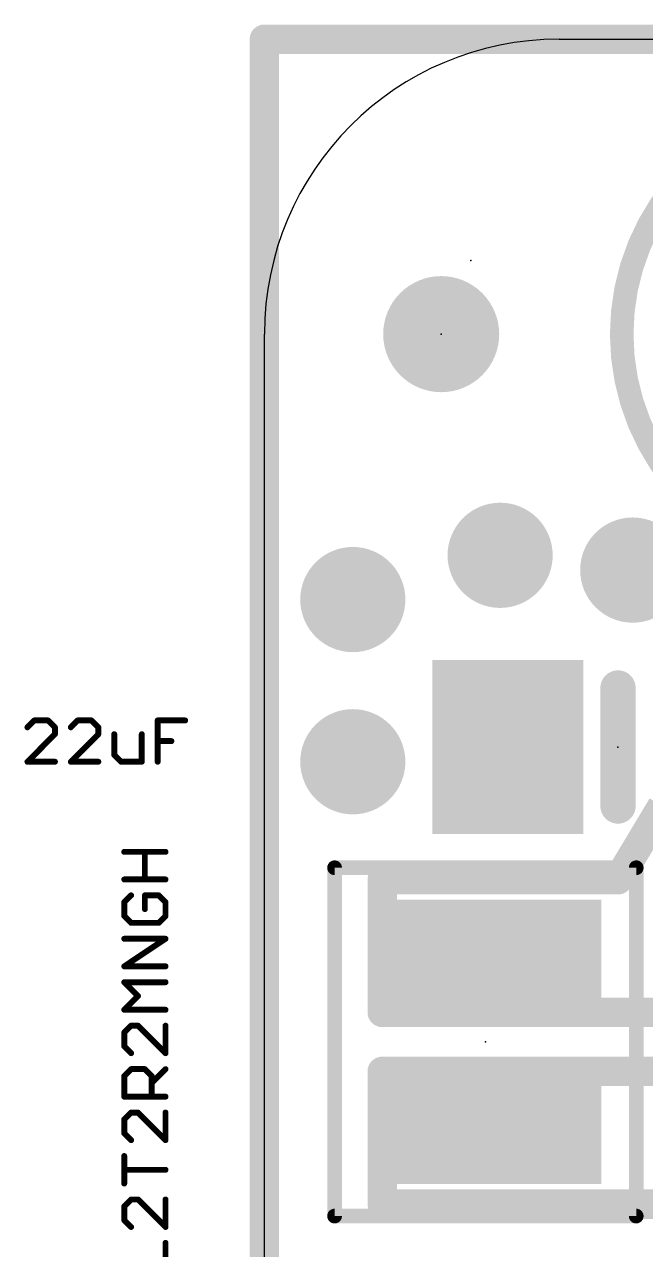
# Model space of a CAD drawing. Extents: x -2.1 to 12.3, y -0.9 to 15.4.
# Drawn here: x -2.07 to 3.29, y 4.82 to 15.37 of the extents above; entities that cross this region are included whole.
import ezdxf

# ---------------------------------------------------------------- set-up
doc = ezdxf.new("R2010")
doc.units = 0
for name, color, linetype in [('1', 12, 'CONTINUOUS'), ('16', 132, 'CONTINUOUS'), ('18', 110, 'CONTINUOUS'), ('20', 53, 'CONTINUOUS'), ('21', 40, 'CONTINUOUS'), ('23', 53, 'CONTINUOUS'), ('24', 53, 'CONTINUOUS'), ('27', 253, 'CONTINUOUS')]:
    doc.layers.add(name, color=color, linetype=linetype)

# ---------------------------------------------------------------- blocks, each defined once
blk = doc.blocks.new('RECT')
blk.add_solid([(-0.5, -0.5), (0.5, -0.5), (-0.5, 0.5), (0.5, 0.5)])
blk = doc.blocks.new('PIE')
at = {"const_width": 0.5}
blk.add_lwpolyline([(0, -0.25, 1), (0, 0.25, 1), (0, -0.25)], format="xyb", dxfattribs=at)
blk = doc.blocks.new('ROUNDV')
at = {"const_width": 0.5}
blk.add_lwpolyline([(0, -0.25, 1), (0, 0.25, 1), (0, -0.25)], format="xyb", dxfattribs=at)

msp = doc.modelspace()

# ---------------------------------------------------------------- linework, layer by layer
at = {"layer": '1', "const_width": 0.254}
for points in [[(0, 0), (0, 15.24)], [(0, 15.24), (10.16, 15.24)], [(3.429, 8.636), (3.048, 8.001)], [(1.016, 8.001), (1.016, 6.858)], [(3.048, 8.001), (1.016, 8.001)], [(1.016, 6.858), (4.699, 6.858)], [(1.016, 6.35), (4.445, 6.35)], [(1.016, 5.207), (1.016, 6.35)], [(4.572, 5.207), (1.016, 5.207)]]:
    msp.add_lwpolyline(points, dxfattribs=at)
at = {"layer": '1', "const_width": 0.127}
for points in [[(0.0635, 15.24, 1), (-0.0635, 15.24)], [(0, 15.3035, 1), (0, 15.1765)], [(1.0795, 8.001, 1), (0.9525, 8.001)], [(1.016, 8.0645, 1), (1.016, 7.9375)], [(3.048, 7.9375, 1), (3.048, 8.0645)], [(2.9935, 8.0337, 1), (3.1025, 7.9683)], [(1.016, 6.9215, 1), (1.016, 6.7945)], [(0.9525, 6.858, 1), (1.0795, 6.858)], [(1.016, 6.4135, 1), (1.016, 6.2865)], [(1.0795, 6.35, 1), (0.9525, 6.35)], [(1.016, 5.2705, 1), (1.016, 5.1435)], [(0.9525, 5.207, 1), (1.0795, 5.207)]]:
    msp.add_lwpolyline(points, format="xyb", dxfattribs=at)
at = {"layer": '16', "const_width": 0.254}
for points in [[(0, 0), (0, 15.24)], [(0, 15.24), (10.16, 15.24)]]:
    msp.add_lwpolyline(points, dxfattribs=at)
at = {"layer": '16', "const_width": 0.127}
for points in [[(0.0635, 15.24, 1), (-0.0635, 15.24)], [(0, 15.3035, 1), (0, 15.1765)]]:
    msp.add_lwpolyline(points, format="xyb", dxfattribs=at)
at = {"layer": '20'}
for p, q in [((2.54, 15.24), (7.62, 15.24)), ((0, 0), (0, 12.7))]:
    msp.add_line(p, q, dxfattribs=at)
msp.add_arc((2.54, 12.7), 2.54, 90, 180, dxfattribs=at)
at = {"layer": '21'}
for points, const_width in [([(5.08, 10.7, 1), (5.08, 14.7, 1), (5.08, 10.7)], 0.2032), ([(3.1242, 9.652, 1), (2.9718, 9.652)], 0.1524), ([(2.9718, 8.636, 1), (3.1242, 8.636)], 0.1524), ([(0.605, 8.1358, 1), (0.605, 8.0723)], 0.0635), ([(0.6367, 8.104, 1), (0.5733, 8.104)], 0.0635), ([(3.2368, 8.104, 1), (3.1732, 8.104)], 0.0635), ([(3.205, 8.0723, 1), (3.205, 8.1358)], 0.0635), ([(0.5733, 5.104, 1), (0.6367, 5.104)], 0.0635), ([(0.605, 5.1357, 1), (0.605, 5.0723)], 0.0635), ([(3.1732, 5.104, 1), (3.2368, 5.104)], 0.0635), ([(3.205, 5.0723, 1), (3.205, 5.1357)], 0.0635)]:
    msp.add_lwpolyline(points, format="xyb", dxfattribs=dict(at, const_width=const_width))
for points, const_width in [([(3.048, 8.636), (3.048, 9.652)], 0.3048), ([(0.605, 5.104), (0.605, 8.104)], 0.127), ([(0.605, 8.104), (3.205, 8.104)], 0.127), ([(3.205, 8.104), (3.205, 5.104)], 0.127), ([(3.205, 5.104), (0.605, 5.104)], 0.127)]:
    msp.add_lwpolyline(points, dxfattribs=dict(at, const_width=const_width))
at = {"layer": '23'}
for p in [(1.524, 12.7), (3.048, 9.144), (1.905, 6.604)]:
    msp.add_point(p, dxfattribs=at)
at = {"layer": '24'}
msp.add_point((1.778, 13.335), dxfattribs=at)
at = {"layer": '27', "const_width": 0.0508}
for points in [[(-1.9836, 9.3729), (-2.0429, 9.3136)], [(-1.865, 9.3729), (-1.9836, 9.3729)], [(-1.8057, 9.3136), (-1.865, 9.3729)], [(-1.6094, 9.3729), (-1.6687, 9.3136)], [(-1.4908, 9.3729), (-1.6094, 9.3729)], [(-1.4315, 9.3136), (-1.4908, 9.3729)], [(-0.9203, 9.017), (-0.9203, 9.3729)], [(-0.9203, 9.3729), (-0.683, 9.3729)], [(-1.8057, 9.2543), (-1.8057, 9.3136)], [(-1.4315, 9.2543), (-1.4315, 9.3136)], [(-2.0429, 9.017), (-1.8057, 9.2543)], [(-1.6687, 9.017), (-1.4315, 9.2543)], [(-1.2945, 9.2543), (-1.2945, 9.0763)], [(-1.0573, 9.017), (-1.0573, 9.2543)], [(-0.9203, 9.195), (-0.8017, 9.195)], [(-1.2945, 9.0763), (-1.2352, 9.017)], [(-1.8057, 9.017), (-2.0429, 9.017)], [(-1.4315, 9.017), (-1.6687, 9.017)], [(-1.2352, 9.017), (-1.0573, 9.017)], [(-1.2083, 8.2407), (-0.8524, 8.2407)], [(-1.0304, 8.0034), (-1.0304, 8.2407)], [(-0.8524, 8.0034), (-1.2083, 8.0034)], [(-1.149, 7.8665), (-1.2083, 7.8072)], [(-1.2083, 7.8072), (-1.2083, 7.6885)], [(-0.9117, 7.8665), (-1.0304, 7.8665)], [(-1.0304, 7.8665), (-1.0304, 7.7479)], [(-0.8524, 7.8072), (-0.9117, 7.8665)], [(-0.8524, 7.6885), (-0.8524, 7.8072)], [(-1.2083, 7.6885), (-1.149, 7.6292)], [(-0.9117, 7.6292), (-0.8524, 7.6885)], [(-1.149, 7.6292), (-0.9117, 7.6292)], [(-1.2083, 7.255), (-0.8524, 7.4923)], [(-0.8524, 7.4923), (-1.2083, 7.4923)], [(-0.8524, 7.255), (-1.2083, 7.255)], [(-1.0897, 6.9994), (-1.2083, 7.1181)], [(-1.2083, 7.1181), (-0.8524, 7.1181)], [(-1.2083, 6.8808), (-1.0897, 6.9994)], [(-0.8524, 6.8808), (-1.2083, 6.8808)], [(-1.149, 6.7439), (-1.2083, 6.6845)], [(-1.0897, 6.7439), (-1.149, 6.7439)], [(-0.8524, 6.5066), (-1.0897, 6.7439)], [(-0.8524, 6.7439), (-0.8524, 6.5066)], [(-1.2083, 6.6845), (-1.2083, 6.5659)], [(-1.2083, 6.5659), (-1.149, 6.5066)], [(-1.2083, 6.3103), (-1.149, 6.3697)], [(-1.2083, 6.1324), (-1.2083, 6.3103)], [(-1.149, 6.3697), (-1.0304, 6.3697)], [(-1.0304, 6.3697), (-0.971, 6.3103)], [(-0.971, 6.251), (-0.8524, 6.3697)], [(-0.971, 6.3103), (-0.971, 6.1324)], [(-0.8524, 6.1324), (-1.2083, 6.1324)], [(-1.149, 5.9955), (-1.2083, 5.9361)], [(-1.0897, 5.9955), (-1.149, 5.9955)], [(-0.8524, 5.7582), (-1.0897, 5.9955)], [(-0.8524, 5.9955), (-0.8524, 5.7582)], [(-1.2083, 5.9361), (-1.2083, 5.8175)], [(-1.2083, 5.8175), (-1.149, 5.7582)], [(-1.2083, 5.384), (-1.2083, 5.6212)], [(-0.8524, 5.5026), (-1.2083, 5.5026)], [(-1.149, 5.247), (-1.2083, 5.1877)], [(-1.2083, 5.1877), (-1.2083, 5.0691)], [(-1.0897, 5.247), (-1.149, 5.247)], [(-0.8524, 5.0098), (-1.0897, 5.247)], [(-0.8524, 5.247), (-0.8524, 5.0098)], [(-1.2083, 5.0691), (-1.149, 5.0098)], [(-0.8524, 4.6356), (-0.8524, 4.8728)]]:
    msp.add_lwpolyline(points, dxfattribs=at)
at = {"layer": '27', "const_width": 0.0254}
for points in [[(-1.9836, 9.3856, 1), (-1.9836, 9.3602)], [(-1.9746, 9.3639, 1), (-1.9926, 9.3819)], [(-1.856, 9.3819, 1), (-1.874, 9.3639)], [(-1.865, 9.3602, 1), (-1.865, 9.3856)], [(-1.6094, 9.3856, 1), (-1.6094, 9.3602)], [(-1.6004, 9.3639, 1), (-1.6184, 9.3819)], [(-1.4818, 9.3819, 1), (-1.4998, 9.3639)], [(-1.4908, 9.3602, 1), (-1.4908, 9.3856)], [(-0.9076, 9.3729, 1), (-0.933, 9.3729)], [(-0.9203, 9.3856, 1), (-0.9203, 9.3602)], [(-0.683, 9.3602, 1), (-0.683, 9.3856)], [(-2.0519, 9.3226, 1), (-2.034, 9.3046)], [(-1.793, 9.3136, 1), (-1.8184, 9.3136)], [(-1.8146, 9.3046, 1), (-1.7967, 9.3226)], [(-1.6777, 9.3226, 1), (-1.6597, 9.3046)], [(-1.4188, 9.3136, 1), (-1.4442, 9.3136)], [(-1.4404, 9.3046, 1), (-1.4225, 9.3226)], [(-1.8184, 9.2543, 1), (-1.793, 9.2543)], [(-1.7967, 9.2453, 1), (-1.8146, 9.2632)], [(-1.4442, 9.2543, 1), (-1.4188, 9.2543)], [(-1.4225, 9.2453, 1), (-1.4404, 9.2632)], [(-1.2818, 9.2543, 1), (-1.3072, 9.2543)], [(-1.0446, 9.2543, 1), (-1.0699, 9.2543)], [(-0.9203, 9.2077, 1), (-0.9203, 9.1822)], [(-0.8017, 9.1822, 1), (-0.8017, 9.2077)], [(-1.2855, 9.0853, 1), (-1.3035, 9.0673)], [(-1.3072, 9.0763, 1), (-1.2818, 9.0763)], [(-2.0429, 9.0297, 1), (-2.0429, 9.0043)], [(-2.0519, 9.026, 1), (-2.034, 9.008)], [(-1.8057, 9.0043, 1), (-1.8057, 9.0297)], [(-1.6687, 9.0297, 1), (-1.6687, 9.0043)], [(-1.6777, 9.026, 1), (-1.6597, 9.008)], [(-1.4315, 9.0043, 1), (-1.4315, 9.0297)], [(-1.2352, 9.0297, 1), (-1.2352, 9.0043)], [(-1.2442, 9.008, 1), (-1.2262, 9.026)], [(-1.0699, 9.017, 1), (-1.0446, 9.017)], [(-1.0573, 9.0043, 1), (-1.0573, 9.0297)], [(-0.933, 9.017, 1), (-0.9076, 9.017)], [(-1.2083, 8.2534, 1), (-1.2083, 8.228)], [(-1.0177, 8.2407, 1), (-1.0431, 8.2407)], [(-0.8524, 8.228, 1), (-0.8524, 8.2534)], [(-1.2083, 8.0161, 1), (-1.2083, 7.9907)], [(-0.8524, 7.9907, 1), (-0.8524, 8.0161)], [(-1.0431, 8.0034, 1), (-1.0177, 8.0034)], [(-1.1956, 7.8072, 1), (-1.221, 7.8072)], [(-1.2173, 7.8161, 1), (-1.1993, 7.7982)], [(-1.14, 7.8575, 1), (-1.158, 7.8755)], [(-1.0304, 7.8792, 1), (-1.0304, 7.8538)], [(-1.0177, 7.8665, 1), (-1.0431, 7.8665)], [(-0.9027, 7.8755, 1), (-0.9207, 7.8575)], [(-0.9117, 7.8538, 1), (-0.9117, 7.8792)], [(-0.8397, 7.8072, 1), (-0.8651, 7.8072)], [(-0.8614, 7.7982, 1), (-0.8434, 7.8161)], [(-1.1993, 7.6975, 1), (-1.2173, 7.6796)], [(-1.0431, 7.7479, 1), (-1.0177, 7.7479)], [(-0.8434, 7.6796, 1), (-0.8614, 7.6975)], [(-1.221, 7.6885, 1), (-1.1956, 7.6885)], [(-1.149, 7.6419, 1), (-1.149, 7.6165)], [(-1.158, 7.6202, 1), (-1.14, 7.6382)], [(-0.9207, 7.6382, 1), (-0.9027, 7.6202)], [(-0.9117, 7.6165, 1), (-0.9117, 7.6419)], [(-0.8651, 7.6885, 1), (-0.8397, 7.6885)], [(-1.2083, 7.505, 1), (-1.2083, 7.4796)], [(-0.8454, 7.4817, 1), (-0.8594, 7.5028)], [(-0.8524, 7.4796, 1), (-0.8524, 7.505)], [(-1.2083, 7.2677, 1), (-1.2083, 7.2423)], [(-0.8524, 7.2423, 1), (-0.8524, 7.2677)], [(-1.2153, 7.2656, 1), (-1.2013, 7.2444)], [(-1.1993, 7.1271, 1), (-1.2173, 7.1091)], [(-1.2083, 7.1308, 1), (-1.2083, 7.1054)], [(-0.8524, 7.1054, 1), (-0.8524, 7.1308)], [(-1.0807, 6.9905, 1), (-1.0986, 7.0084)], [(-1.0986, 6.9905, 1), (-1.0807, 7.0084)], [(-1.2083, 6.8935, 1), (-1.2083, 6.8681)], [(-1.2173, 6.8898, 1), (-1.1993, 6.8718)], [(-0.8524, 6.8681, 1), (-0.8524, 6.8935)], [(-1.149, 6.7566, 1), (-1.149, 6.7312)], [(-1.14, 6.7349, 1), (-1.158, 6.7528)], [(-1.0807, 6.7528, 1), (-1.0986, 6.7349)], [(-1.0897, 6.7312, 1), (-1.0897, 6.7566)], [(-0.8397, 6.7439, 1), (-0.8651, 6.7439)], [(-1.1956, 6.6845, 1), (-1.221, 6.6845)], [(-1.2173, 6.6935, 1), (-1.1993, 6.6756)], [(-1.1993, 6.5749, 1), (-1.2173, 6.5569)], [(-1.221, 6.5659, 1), (-1.1956, 6.5659)], [(-1.158, 6.4976, 1), (-1.14, 6.5156)], [(-0.8651, 6.5066, 1), (-0.8397, 6.5066)], [(-0.8614, 6.4976, 1), (-0.8434, 6.5156)], [(-1.1956, 6.3103, 1), (-1.221, 6.3103)], [(-1.2173, 6.3193, 1), (-1.1993, 6.3014)], [(-1.149, 6.3824, 1), (-1.149, 6.357)], [(-1.14, 6.3607, 1), (-1.158, 6.3786)], [(-1.0214, 6.3786, 1), (-1.0393, 6.3607)], [(-1.0304, 6.357, 1), (-1.0304, 6.3824)], [(-0.9583, 6.3103, 1), (-0.9837, 6.3103)], [(-0.98, 6.3014, 1), (-0.9621, 6.3193)], [(-0.8434, 6.3607, 1), (-0.8614, 6.3786)], [(-0.98, 6.26, 1), (-0.9621, 6.242)], [(-1.2083, 6.1451, 1), (-1.2083, 6.1197)], [(-1.221, 6.1324, 1), (-1.1956, 6.1324)], [(-0.9837, 6.1324, 1), (-0.9583, 6.1324)], [(-0.8524, 6.1197, 1), (-0.8524, 6.1451)], [(-1.149, 6.0082, 1), (-1.149, 5.9828)], [(-1.14, 5.9865, 1), (-1.158, 6.0044)], [(-1.0807, 6.0044, 1), (-1.0986, 5.9865)], [(-1.0897, 5.9828, 1), (-1.0897, 6.0082)], [(-0.8397, 5.9955, 1), (-0.8651, 5.9955)], [(-1.1956, 5.9361, 1), (-1.221, 5.9361)], [(-1.2173, 5.9451, 1), (-1.1993, 5.9272)], [(-1.1993, 5.8265, 1), (-1.2173, 5.8085)], [(-1.221, 5.8175, 1), (-1.1956, 5.8175)], [(-1.158, 5.7492, 1), (-1.14, 5.7672)], [(-0.8651, 5.7582, 1), (-0.8397, 5.7582)], [(-0.8614, 5.7492, 1), (-0.8434, 5.7672)], [(-1.1956, 5.6212, 1), (-1.221, 5.6212)], [(-1.2083, 5.5153, 1), (-1.2083, 5.4899)], [(-0.8524, 5.4899, 1), (-0.8524, 5.5153)], [(-1.221, 5.384, 1), (-1.1956, 5.384)], [(-1.1956, 5.1877, 1), (-1.221, 5.1877)], [(-1.2173, 5.1967, 1), (-1.1993, 5.1787)], [(-1.149, 5.2597, 1), (-1.149, 5.2343)], [(-1.14, 5.2381, 1), (-1.158, 5.256)], [(-1.0807, 5.256, 1), (-1.0986, 5.2381)], [(-1.0897, 5.2343, 1), (-1.0897, 5.2597)], [(-0.8397, 5.247, 1), (-0.8651, 5.247)], [(-1.1993, 5.0781, 1), (-1.2173, 5.0601)], [(-1.221, 5.0691, 1), (-1.1956, 5.0691)], [(-1.158, 5.0008, 1), (-1.14, 5.0188)], [(-0.8651, 5.0098, 1), (-0.8397, 5.0098)], [(-0.8614, 5.0008, 1), (-0.8434, 5.0188)], [(-0.8397, 4.8728, 1), (-0.8651, 4.8728)]]:
    msp.add_lwpolyline(points, format="xyb", dxfattribs=at)

# ---------------------------------------------------------------- block references
at = {"layer": '1'}
msp.add_blockref('PIE', (1.524, 12.7), dxfattribs=at)
at = {"layer": '1', "xscale": 1.3, "yscale": 1.5, "rotation": 180}
msp.add_blockref('RECT', (2.098, 9.144), dxfattribs=at)
at = {"layer": '1', "yscale": 2, "rotation": 90}
for p in [(1.905, 7.329), (1.905, 5.879)]:
    msp.add_blockref('RECT', p, dxfattribs=at)
at = {"layer": '18', "xscale": 0.9064, "yscale": 0.9064}
for p in [(2.032, 10.795), (2.032, 10.795), (3.175, 10.668), (3.175, 10.668), (0.762, 10.414), (0.762, 10.414), (0.762, 9.017), (0.762, 9.017)]:
    msp.add_blockref('ROUNDV', p, dxfattribs=at)

doc.saveas('drawing.dxf')
